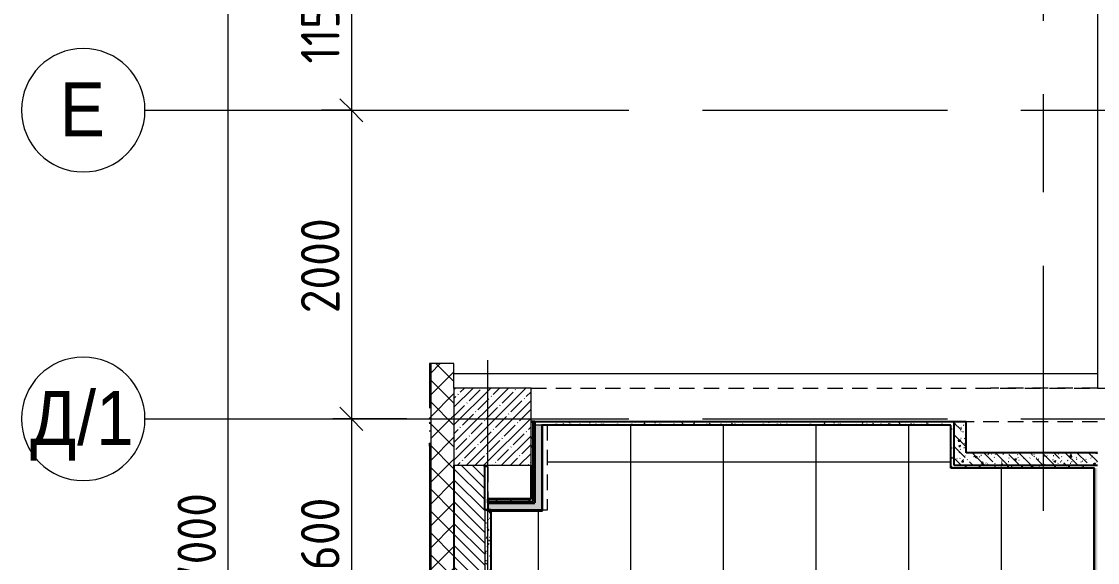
# Model space of a CAD drawing. Header units: millimetres. Extents: x -2911 to 191903, y -8553 to 29000.
# Drawn here: x -2911 to 4060, y 14069 to 17575 of the extents above; entities that cross this region are included whole.
import ezdxf

# ---------------------------------------------------------------- set-up
doc = ezdxf.new("R2010")
doc.units = ezdxf.units.MM
doc.linetypes.add('200_ШТРИХ__ш1_п0_6_', pattern=[160, 100, -60])
doc.linetypes.add('Осевая', pattern=[3175, 635, -476.25, 1587.5, -476.25])
for name, color, linetype, lineweight in [('A-ANNO-DIMS', 7, 'Continuous', 9), ('A-ANNO-DIMS-100', 7, 'Continuous', 9), ('A-DETL-MBND', 7, '200_ШТРИХ__ш1_п0_6_', 9), ('A-FLOR', 7, 'Continuous', 9), ('A-WALL', 7, 'Continuous', 9), ('I-WALL', 7, 'Continuous', 9), ('S-COLS', 7, 'Continuous', 9), ('Оси', 7, 'Continuous', 9), ('Оси-1', 7, 'Continuous', 20), ('Оси-2', 7, 'Осевая', 9)]:
    doc.layers.add(name, color=color, linetype=linetype, lineweight=lineweight)
for name, color, linetype, lineweight, true_color in [('A-WALL-1', 7, 'Continuous', 25, 0x3c3c3c), ('A-WALL-2', 7, 'Continuous', 35, 0x3c3c3c), ('A-WALL-3', 7, 'Continuous', 13, 0x3c3c3c), ('A-WALL-FNSH-1', 7, 'Continuous', 9, 0x3c3c3c), ('A-WALL-FNSH-2', 7, 'Continuous', 13, 0x3c3c3c)]:
    doc.layers.add(name, color=color, linetype=linetype, lineweight=lineweight, true_color=true_color)
doc.styles.add('Arial', font='arial.ttf', dxfattribs={"width": 0.9, "height": 350})
doc.styles.add('ISOCPEUR', font='isocpeur.ttf', dxfattribs={"width": 0.9, "height": 250})
doc.dimstyles.new('ISO-2_5_0_9К_БОЛЬШОЙ', dxfattribs={"dimscale": 304.8, "dimtxt": 248.995294, "dimasz": 0.492126, "dimexe": 0.393701, "dimexo": 0.984252, "dimgap": 0, "dimtad": 1, "dimdec": 0, "dimrnd": 10, "dimzin": 0, "dimdsep": 46, "dimtxsty": 'ISOCPEUR', "dimblk1": 'OBLIQUE', "dimblk2": 'OBLIQUE', "dimsah": 1, "dimcen": 0.09, "dimdle": 0.393701, "dimazin": 0, "dimtfac": 1, "dimtdec": 4, "dimtix": 1, "dimtmove": 0, "dimatfit": 3, "dimfxl": 1, "dimtvp": 1, "dimtolj": 1, "dimtzin": 0, "dimarcsym": 2})
doc.dimstyles.new('ISO-2_5_0_9К_БОЛЬШОЙ_1', dxfattribs={"dimscale": 304.8, "dimtxt": 248.995294, "dimasz": 0.492126, "dimexe": 0.393701, "dimexo": 0.984252, "dimgap": 0, "dimtad": 1, "dimdec": 0, "dimrnd": 10, "dimzin": 0, "dimdsep": 46, "dimtxsty": 'ISOCPEUR', "dimblk1": 'OBLIQUE', "dimblk2": 'OBLIQUE', "dimsah": 1, "dimcen": 0.09, "dimdle": 0.393701, "dimazin": 0, "dimtfac": 1, "dimtdec": 4, "dimtix": 1, "dimtmove": 2, "dimatfit": 3, "dimfxl": 1, "dimtvp": 1, "dimtolj": 1, "dimtzin": 0, "dimarcsym": 2})
pattern_1 = [(135, (0, 0), (-75.43415, -75.43415), [106.68, -17.78, 3.556, -17.78]), (135, (0, 75.39), (-75.43415, -75.43415), []), (50, (0, 0), (127.5292, -11.1576), [13.335, -146.685]), (355, (0, 0), (-24.6697, 133.74), [10.668, -117.348]), (100.451, (10.63, -0.93), (102.8597, 122.5818), [11.333, -124.663]), (46.184, (0, 35.56), (189.7552, -29.4304), [20.002, -220.027]), (96.636, (15.81, 33.1), (166.1822, 173.1996), [17, -186.995]), (351.184, (0, 35.56), (166.184, 173.1976), [16.002, -176.022]), (21, (17.78, 26.67), (106.1303, -71.586), [13.335, -146.685]), (326, (17.78, 26.67), (43.2619, 128.9318), [10.668, -117.348]), (71.451, (26.62, 20.7), (149.392, 57.3451), [11.333, -124.663]), (37.5, (0, 0), (2.16223, 59.18836), [3.353, -112.573, 3.353, -115.773, -117.793]), (37.5, (0, 0), (2.16223, 59.18836), [-235.052, 3.353, -114.44]), (7.5, (0, 0), (46.77386, 70.12615), [3.353, -64.567, 3.353, -109.906, -44.894]), (7.5, (0, 0), (46.77386, 70.12615), [-181.178, 3.353, -41.542]), (327.5, (-39.65, 0), (94.91367, -4.0101), [3.353, -41.097, 3.353, -135.331, -184.023]), (327.5, (-39.65, 0), (94.91367, -4.0101), [-183.134, 3.353, -180.67]), (317.5, (-57.43, 0), (103.69057, 17.7988), [3.353, -54.432, 3.353, -88.748, -130.683]), (317.5, (-57.43, 0), (103.69057, 17.7988), [-149.885, 3.353, -127.33])]
pattern_2 = [(45, (0, 0), (-70.7107, 70.7107), []), (135, (0, 0), (-70.7107, -70.7107), [])]
pattern_3 = [(0, (0, 0), (121.92, 30.48), [10.058, -81.382, 10.058, -81.382, -487.68]), (0, (0, 0), (121.92, 30.48), [-182.88, 10.058, -172.822, 10.058, -81.382, -213.36]), (0, (0, 0), (121.92, 30.48), [-457.2, 10.058, -50.902, 10.058, -142.342]), (120, (45.72, 15.24), (-87.356454, 90.34582), [10.058, -81.382, 10.058, -81.382, -487.68]), (120, (45.72, 15.24), (-87.356454, 90.34582), [-182.88, 10.058, -172.822, 10.058, -81.382, -213.36]), (120, (45.72, 15.24), (-87.356454, 90.34582), [-457.2, 10.058, -50.902, 10.058, -142.342]), (240, (60.96, 76.2), (-34.563546, -120.82582), [10.058, -81.382, 10.058, -81.382, -487.68]), (240, (60.96, 76.2), (-34.563546, -120.82582), [-182.88, 10.058, -172.822, 10.058, -81.382, -213.36]), (240, (60.96, 76.2), (-34.563546, -120.82582), [-457.2, 10.058, -50.902, 10.058, -142.342])]
pattern_4 = [(45, (0, 0), (-106.066, 106.066), []), (135, (0, 0), (-106.066, -106.066), [])]

# ---------------------------------------------------------------- blocks, each defined once
blk = doc.blocks.new('BSC_Колонна _Прямоугольная - 500х500-23286270-План потолков с обозначением видов отделки и геометрии 2 этажа в осях 1-12')
at = {"layer": 'S-COLS'}
h = blk.add_hatch(dxfattribs=at)
h.set_pattern_fill('FP_14', color=256, style=0, pattern_type=2)
h.set_pattern_definition([(45, (-140, -14950), (-57.02463, 57.02463), []), (45, (-82.975, -14950), (-57.02463, 57.02463), [100.806, -20.161, 3.353, -16.808])])
h.paths.add_polyline_path([(-250, -250), (250, -250), (250, 250), (-250, 250), (-250, -73.9)])
for p, q in [((250, 250), (-250, 250)), ((-250, 250), (-250, -250)), ((250, -250), (250, 250)), ((-250, -250), (250, -250))]:
    blk.add_line(p, q, dxfattribs=at)
blk = doc.blocks.new('Ось сетки - D8-29747960-План потолков с обозначением видов отделки и геометрии 2 этажа в осях 1-12')
at = {"layer": 'Оси-1'}
for start, end in [(360, 180), (180, 360)]:
    blk.add_arc((0, 0), 4, start, end, dxfattribs=at)
blk = doc.blocks.new('DIMBLOCK15-План потолков с обозначением видов отделки и геометрии 2 этажа в осях 1-12')
at = {"layer": 'A-ANNO-DIMS-100', "lineweight": 20}
for p, q in [((-774.1, 18150), (-849.1, 18225)), ((-774.1, 18150), (-699.1, 18075)), ((-774.1, 17000), (-849.1, 17075)), ((-774.1, 17000), (-699.1, 16925))]:
    blk.add_line(p, q, dxfattribs=at)
at = {"layer": 'A-ANNO-DIMS-100'}
for p, q in [((-968.1, 18150), (-654.1, 18150)), ((-774.1, 18150), (-968.1, 18150)), ((-774.1, 18150), (-774.1, 17000)), ((-968.1, 17000), (-654.1, 17000)), ((-774.1, 17000), (-968.1, 17000))]:
    blk.add_line(p, q, dxfattribs=at)
at = {"layer": 'A-ANNO-DIMS-100', "color": 0, "insert": (-1100.7, 17302.1), "char_height": 250, "width": 655.049, "attachment_point": 1, "rotation": 90, "line_spacing_factor": 1.149209, "style": 'ISOCPEUR'}
blk.add_mtext('1150', dxfattribs=at)
blk = doc.blocks.new('_Oblique')
at = {"color": 0, "linetype": 'ByBlock', "lineweight": -2}
blk.add_line((-0.5, -0.5), (0.5, 0.5), dxfattribs=at)
blk = doc.blocks.new('DIMBLOCK16-План потолков с обозначением видов отделки и геометрии 2 этажа в осях 1-12')
at = {"layer": 'A-ANNO-DIMS-100', "lineweight": 20}
for p, q in [((-774.1, 17000), (-849.1, 17075)), ((-774.1, 17000), (-699.1, 16925)), ((-774.1, 15000), (-849.1, 15075)), ((-774.1, 15000), (-699.1, 14925))]:
    blk.add_line(p, q, dxfattribs=at)
at = {"layer": 'A-ANNO-DIMS-100'}
for p, q in [((-968.1, 17000), (-654.1, 17000)), ((-774.1, 17000), (-968.1, 17000)), ((-774.1, 17000), (-774.1, 15000)), ((-413.7, 15000), (-894.1, 15000)), ((-774.1, 15000), (-413.7, 15000))]:
    blk.add_line(p, q, dxfattribs=at)
at = {"layer": 'A-ANNO-DIMS-100', "color": 0, "insert": (-1100.7, 15684), "char_height": 250, "width": 758.478, "attachment_point": 1, "rotation": 90, "line_spacing_factor": 1.149209, "style": 'ISOCPEUR'}
blk.add_mtext('2000', dxfattribs=at)
blk = doc.blocks.new('DIMBLOCK17-План потолков с обозначением видов отделки и геометрии 2 этажа в осях 1-12')
at = {"layer": 'A-ANNO-DIMS-100', "lineweight": 20}
for p, q in [((-774.1, 15000), (-849.1, 15075)), ((-774.1, 15000), (-699.1, 14925)), ((-774.1, 13400), (-849.1, 13475)), ((-774.1, 13400), (-699.1, 13325))]:
    blk.add_line(p, q, dxfattribs=at)
at = {"layer": 'A-ANNO-DIMS-100'}
for p, q in [((-413.7, 15000), (-894.1, 15000)), ((-774.1, 15000), (-774.1, 13400)), ((-774.1, 15000), (-413.7, 15000)), ((-968.1, 13400), (-654.1, 13400)), ((-774.1, 13400), (-968.1, 13400))]:
    blk.add_line(p, q, dxfattribs=at)
at = {"layer": 'A-ANNO-DIMS-100', "color": 0, "insert": (-1100.7, 13905.5), "char_height": 250, "width": 706.764, "attachment_point": 1, "rotation": 90, "line_spacing_factor": 1.149209, "style": 'ISOCPEUR'}
blk.add_mtext('1600', dxfattribs=at)
blk = doc.blocks.new('DIMBLOCK22-План потолков с обозначением видов отделки и геометрии 2 этажа в осях 1-12')
at = {"layer": 'A-ANNO-DIMS-100'}
for p, q in [((-1574.1, 27120), (-1574.1, -120)), ((-1768.1, 27000), (-1454.1, 27000)), ((-1574.1, 27000), (-1768.1, 27000)), ((-1768.1, 0), (-1454.1, 0)), ((-1574.1, 0), (-1768.1, 0))]:
    blk.add_line(p, q, dxfattribs=at)
at = {"layer": 'A-ANNO-DIMS-100', "lineweight": 20}
for p, q in [((-1574.1, 27000), (-1649.1, 27075)), ((-1574.1, 27000), (-1499.1, 26925)), ((-1574.1, 0), (-1649.1, 75)), ((-1574.1, 0), (-1499.1, -75))]:
    blk.add_line(p, q, dxfattribs=at)
at = {"layer": 'A-ANNO-DIMS-100', "color": 0, "insert": (-1900.7, 13745.8), "char_height": 250, "width": 948.097, "attachment_point": 1, "rotation": 90, "line_spacing_factor": 1.149209, "style": 'ISOCPEUR'}
blk.add_mtext('27000', dxfattribs=at)

msp = doc.modelspace()

# ---------------------------------------------------------------- hatches: boundary and pattern name
at = {"layer": 'A-DETL-MBND'}
h = msp.add_hatch(dxfattribs=at)
h.set_pattern_fill('FP_50', color=256, style=0, pattern_type=2)
h.set_pattern_definition([(89.995, (4036.85, 14720.3), (-600, 0.05), []), (179.995, (4036.8, 14720.3), (-0.1, -1200), [])])
h.paths.add_polyline_path([(3436.6, 11121), (3539, 11121), (3539, 11421), (4039, 11421), (4039, 14679.7), (3109, 14679.7), (3109, 14959), (494, 14959), (494, 14409), (465, 14409), (465, 14405), (131, 14405), (131, 11621), (1711, 11621), (1711, 11121), (2436.6, 11121.8), (2571.8, 11158.1), (2571.8, 11121), (3101.3, 11121), (3101.3, 11158.4), (3236.6, 11122.2), (3232, 11121), (3366.5, 11121)])
h.paths.add_polyline_path([(2800.2, 11386.7), (2836.6, 11521.1), (2872.6, 11386.8), (2836.6, 11386.8)])
h.paths.add_polyline_path([(2834.2, 12320), (2834.2, 13520.6), (3434.2, 13520.6), (3434.2, 12320), (2836.6, 12320)])
h.paths.add_polyline_path([(1034.2, 12320), (1034.2, 13520.6), (1634.2, 13520.6), (1634.2, 12320)])
at = {"layer": 'A-WALL'}
h = msp.add_hatch(dxfattribs=at)
h.set_pattern_fill('FP_9', color=256, style=0, pattern_type=2)
h.set_pattern_definition(pattern_2)
h.paths.add_polyline_path([(-110, -100), (-110, 15358), (-260, 15358), (-260, -100)])
h = msp.add_hatch(dxfattribs=at)
h.set_pattern_fill('FP_9', color=256, style=0, pattern_type=2)
h.set_pattern_definition(pattern_2)
h.paths.add_polyline_path([(-260, 14973), (-260, 15073), (-270.5, 15072.9), (-270.5, 14973), (-268, 14973)])
h = msp.add_hatch(dxfattribs=at)
h.set_pattern_fill('FP_9', color=256, style=0, pattern_type=2)
h.set_pattern_definition(pattern_2)
h.paths.add_polyline_path([(-260, 14923), (-260, 14973), (-270.5, 14972.9), (-270.5, 14923), (-268, 14923)])
h = msp.add_hatch(dxfattribs=at)
h.set_pattern_fill('FP_10', color=256, style=0, pattern_type=2)
h.set_pattern_definition([(135, (0, 0), (-35.35534, -35.35534), [])])
h.paths.add_polyline_path([(-110, 7900), (90, 7900), (90, 10900), (-110, 10900), (-110, 8257.5)])
h.paths.add_polyline_path([(90, 11400), (90, 14700), (-110, 14700), (-110, 11400), (83.4, 11400)])
at = {"layer": 'I-WALL'}
h = msp.add_hatch(dxfattribs=at)
h.set_pattern_fill('FP_42', color=256, style=0, pattern_type=2)
h.set_pattern_definition(pattern_4)
h.paths.add_polyline_path([(390, 14467.5), (402.5, 14467.5), (402.5, 14980), (390, 14980), (390, 14480)])
h = msp.add_hatch(dxfattribs=at)
h.set_pattern_fill('FP_42', color=256, style=0, pattern_type=2)
h.set_pattern_definition(pattern_4)
h.paths.add_polyline_path([(402.5, 14455), (415, 14455), (415, 14980), (402.5, 14980), (402.5, 14467.5)])
h = msp.add_hatch(dxfattribs=at)
h.set_pattern_fill('FP_40', color=256, style=0, pattern_type=2)
h.set_pattern_definition(pattern_3)
h.paths.add_polyline_path([(3110, 14960), (3110, 14980), (415, 14980), (415, 14960), (2153.7, 14960)])
for points in [[(465, 14405), (465, 14960), (415, 14960), (415, 14405)], [(390, 14405), (415, 14405), (415, 14455), (110, 14455), (110, 14405), (334.6, 14405)]]:
    msp.add_hatch(color=256, dxfattribs=at).paths.add_polyline_path(points)
h = msp.add_hatch(dxfattribs=at)
h.set_pattern_fill('FP_40', color=256, style=0, pattern_type=2)
h.set_pattern_definition(pattern_3)
h.paths.add_polyline_path([(3130, 14680.7), (3130, 14980), (3110, 14980), (3110, 14680.7)])
h = msp.add_hatch(dxfattribs=at)
h.set_pattern_fill('FP_18', color=256, style=0, pattern_type=2)
h.set_pattern_definition(pattern_1)
h.paths.add_polyline_path([(3210, 14700.7), (3210, 14980), (3130, 14980), (3130, 14700.7)])
h = msp.add_hatch(dxfattribs=at)
h.set_pattern_fill('FP_18', color=256, style=0, pattern_type=2)
h.set_pattern_definition(pattern_1)
h.paths.add_polyline_path([(3210, 14700.7), (4060, 14700.7), (4060, 14780.7), (3210, 14780.7)])
h = msp.add_hatch(dxfattribs=at)
h.set_pattern_fill('FP_40', color=256, style=0, pattern_type=2)
h.set_pattern_definition(pattern_3)
h.paths.add_polyline_path([(4060, 14680.7), (4060, 14700.7), (3130, 14700.7), (3130, 14680.7), (4040, 14680.7)])
h = msp.add_hatch(dxfattribs=at)
h.set_pattern_fill('FP_40', color=256, style=0, pattern_type=2)
h.set_pattern_definition(pattern_3)
h.paths.add_polyline_path([(4060, 11400), (4060, 14680.7), (4040, 14679.7), (4040, 11400)])
h = msp.add_hatch(dxfattribs=at)
h.set_pattern_fill('FP_42', color=256, style=0, pattern_type=2)
h.set_pattern_definition(pattern_4)
h.paths.add_polyline_path([(334.6, 14467.5), (390, 14467.5), (390, 14480), (110, 14480), (110, 14467.5)])
h = msp.add_hatch(dxfattribs=at)
h.set_pattern_fill('FP_42', color=256, style=0, pattern_type=2)
h.set_pattern_definition(pattern_4)
h.paths.add_polyline_path([(402.5, 14455), (402.5, 14467.5), (110, 14467.5), (110, 14455), (390, 14455)])
h = msp.add_hatch(dxfattribs=at)
h.set_pattern_fill('FP_40', color=256, style=0, pattern_type=2)
h.set_pattern_definition(pattern_3)
h.paths.add_polyline_path([(90, 11600), (130, 11600), (130, 14410), (90, 14410), (90, 11689.4)])

# ---------------------------------------------------------------- linework, layer by layer
at = {"layer": 'A-DETL-MBND'}
for p, q in [((4060, 15293), (4060, 15200)), ((390, 15200), (4060, 15200)), ((4060, 15200), (3366.5, 15200)), ((4060, 15200), (4660, 15200)), ((3109, 14959), (494, 14959)), ((494, 14959), (494, 14409)), ((3109, 14679.7), (3109, 14959)), ((4060, 14980), (3210, 14980)), ((110, 14690), (90, 14690)), ((110, 14690), (110, 14480)), ((4039, 14679.7), (3109, 14679.7)), ((4039, 11421), (4039, 14679.7)), ((131, 14405), (131, 11621)), ((494, 14409), (465, 14409))]:
    msp.add_line(p, q, dxfattribs=at)
at = {"layer": 'A-FLOR'}
for p, q in [((4060, 17850), (4060, 15200)), ((-270.5, 15293), (-268, 15293)), ((-110, 15293), (4060, 15293))]:
    msp.add_line(p, q, dxfattribs=at)
at = {"layer": 'A-WALL'}
for p, q in [((-260, 15358), (-260, -100)), ((-263, 15073), (-260, 15073)), ((-270.5, 14973), (-260, 14973)), ((-270.5, 14923), (-260, 14923)), ((402.5, 14467.5), (402.5, 14980)), ((460, 14960), (415, 14960)), ((-268, 14823), (-268, 14843)), ((-263, 14843), (-260, 14843)), ((110, 14467.5), (402.5, 14467.5)), ((90, 14410), (90, 11520))]:
    msp.add_line(p, q, dxfattribs=at)
at = {"layer": 'A-WALL-1'}
for p, q in [((3210, 14980), (415, 14980)), ((3110, 14960), (460, 14960)), ((465, 14405), (465, 14960)), ((3110, 14680.7), (3110, 14960)), ((3130, 14980), (3130, 14700.7)), ((3210, 14780.7), (3210, 14980)), ((4060, 14780.7), (3210, 14780.7)), ((-110, 14700), (-110, 11400)), ((90, 14410), (90, 14700)), ((4040, 14680.7), (3110, 14680.7)), ((3130, 14700.7), (4060, 14700.7)), ((4040, 11420), (4040, 14680.7)), ((110, 14455), (110, 14405)), ((130, 14410), (90, 14410)), ((110, 14405), (465, 14405)), ((130, 14410), (130, 11600))]:
    msp.add_line(p, q, dxfattribs=at)
at = {"layer": 'A-WALL-2'}
for p, q in [((415, 14980), (390, 14980)), ((415, 14455), (415, 14980)), ((390, 14700), (390, 14480)), ((390, 14480), (110, 14480)), ((110, 14480), (110, 14455)), ((110, 14455), (415, 14455))]:
    msp.add_line(p, q, dxfattribs=at)
at = {"layer": 'A-WALL-3'}
for p, q in [((-110, 15358), (-260, 15358)), ((-110, 15200), (-110, 15358)), ((-270.5, 15073), (-263, 15073)), ((-270.5, 14843), (-263, 14843))]:
    msp.add_line(p, q, dxfattribs=at)
at = {"layer": 'A-WALL-FNSH-1'}
for p, q in [((-263, 15358), (-268, 15358)), ((-268, 15358), (-268, 15073)), ((-270.5, 14823), (-268, 14823)), ((-268, 14823), (-268, -258))]:
    msp.add_line(p, q, dxfattribs=at)
at = {"layer": 'A-WALL-FNSH-2'}
for p, q in [((-260, 15358), (-263, 15358)), ((-263, 15358), (-263, 15073)), ((460, 14960), (460, 14410)), ((461, 14959), (3109, 14959)), ((461, 14409), (461, 14959)), ((3109, 14959), (3109, 14679.7)), ((-263, 14843), (-263, -253)), ((3109, 14679.7), (4039, 14679.7)), ((4039, 14679.7), (4039, 11421)), ((460, 14410), (130, 14410)), ((131, 11621), (131, 14409)), ((131, 14409), (461, 14409))]:
    msp.add_line(p, q, dxfattribs=at)
at = {"layer": 'Оси'}
for p, q in [((-2111, 17000), (389, 17000)), ((110, 12880), (110, 15380)), ((-2111, 15000), (389, 15000))]:
    msp.add_line(p, q, dxfattribs=at)
at = {"layer": 'Оси-2'}
for p, q in [((3710, 593.7), (3710, 24898.1)), ((389, 17000), (35990, 17000)), ((389, 15000), (35390, 15000))]:
    msp.add_line(p, q, dxfattribs=at)

# ---------------------------------------------------------------- block references
at = {"layer": 'S-COLS'}
msp.add_blockref('BSC_Колонна _Прямоугольная - 500х500-23286270-План потолков с обозначением видов отделки и геометрии 2 этажа в осях 1-12', (140, 14950), dxfattribs=at)
at = {"layer": 'Оси-1', "xscale": 99.99999999999993, "yscale": 99.99999999999993, "zscale": 99.99999999999993, "rotation": 269.9999999999994}
for p in [(-2511, 17000), (-2511, 15000)]:
    msp.add_blockref('Ось сетки - D8-29747960-План потолков с обозначением видов отделки и геометрии 2 этажа в осях 1-12', p, dxfattribs=at)

# ---------------------------------------------------------------- texts
at = {"layer": 'Оси', "char_height": 350, "attachment_point": 1, "style": 'Arial'}
for s, insert, width in [('\\fArial|b0|i0|c204|p34|;\\W.9;Е', (-2663.8, 17181), 360.759), ('/1', (-2550.5, 15181), 454.557), ('\\fArial|b0|i0|c204|p34|;\\W.9;Д', (-2854.1, 15181), 367.975)]:
    msp.add_mtext(s, dxfattribs=dict(at, insert=insert, width=width))

# ---------------------------------------------------------------- dimensions: what is measured, and where the dimension line sits
at = {"layer": 'A-ANNO-DIMS'}
dim = msp.add_linear_dim(base=(-1574.1, 0), p1=(-1468.1, 27000), p2=(-1468.1, 0), angle=90, dimstyle='ISO-2_5_0_9К_БОЛЬШОЙ_1', override={"dimpost": '<>', "dimfxl": 26999.999823}, dxfattribs=at)
dim.commit()
dim.dimension.update_dxf_attribs({"geometry": 'DIMBLOCK22-План потолков с обозначением видов отделки и геометрии 2 этажа в осях 1-12', "text_midpoint": (-1734.1, 14219.9), "dimtype": 160, "text_rotation": 90})
for base, p1, p2, override, picture, middle in [((-774.1, 17000), (-668.1, 18150), (-668.1, 17000), {"dimpost": '<>', "dimfxl": 1150}, 'DIMBLOCK15-План потолков с обозначением видов отделки и геометрии 2 этажа в осях 1-12', (-899.1, 17575)), ((-774.1, 15000), (-668.1, 17000), (-113.7, 15000), {"dimpost": '<>', "dimfxl": 2075.404689}, 'DIMBLOCK16-План потолков с обозначением видов отделки и геометрии 2 этажа в осях 1-12', (-899.1, 16000)), ((-774.1, 13400), (-113.7, 15000), (-668.1, 13400), {"dimpost": '<>', "dimfxl": 1693.311643}, 'DIMBLOCK17-План потолков с обозначением видов отделки и геометрии 2 этажа в осях 1-12', (-899.1, 14200))]:
    dim = msp.add_linear_dim(base=base, p1=p1, p2=p2, angle=90, dimstyle='ISO-2_5_0_9К_БОЛЬШОЙ', override=override, dxfattribs=at)
    dim.commit()
    dim.dimension.update_dxf_attribs({"geometry": picture, "text_midpoint": middle})

doc.saveas('drawing.dxf')
